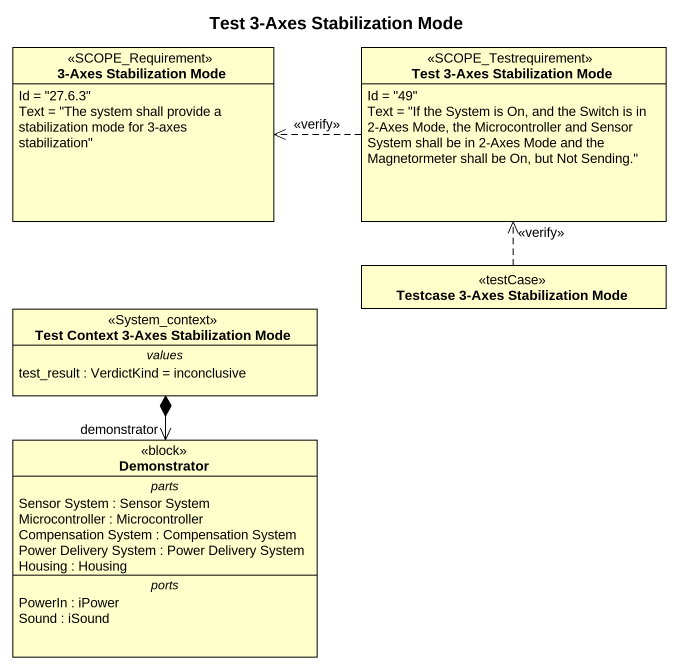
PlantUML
@startuml
title Test 3-Axes Stabilization Mode
hide circle
hide empty members
class "3-Axes Stabilization Mode" as r3_Axes_Stabilization_Mode <<SCOPE_Requirement>> {
  Id = "27.6.3"
  Text = "The system shall provide a stabilization mode for 3-axes stabilization"
}
class "Test 3-Axes Stabilization Mode" as Test_3_Axes_Stabilization <<SCOPE_Testrequirement>> {
  Id = "49"
  Text = "If the System is On, and the Switch is in 2-Axes Mode, the Microcontroller and Sensor System shall be in 2-Axes Mode and the Magnetormeter shall be On, but Not Sending."
}
class "Testcase 3-Axes Stabilization Mode" as Testcase_3_Axes <<testCase>>
class "Test Context 3-Axes Stabilization Mode" as Test_Context_3_Axes <<System_context>> {
  -- values --
  test_result : VerdictKind = inconclusive
}
class Demonstrator <<block>> {
  -- parts --
  Sensor System : Sensor System
  Microcontroller : Microcontroller
  Compensation System : Compensation System
  Power Delivery System : Power Delivery System
  Housing : Housing
  -- ports --
  PowerIn : iPower
  Sound : iSound
}
Test_3_Axes_Stabilization .left.> r3_Axes_Stabilization_Mode : <<verify>>
Testcase_3_Axes .up.> Test_3_Axes_Stabilization : <<verify>>
Test_Context_3_Axes *--> "demonstrator" Demonstrator
@enduml
